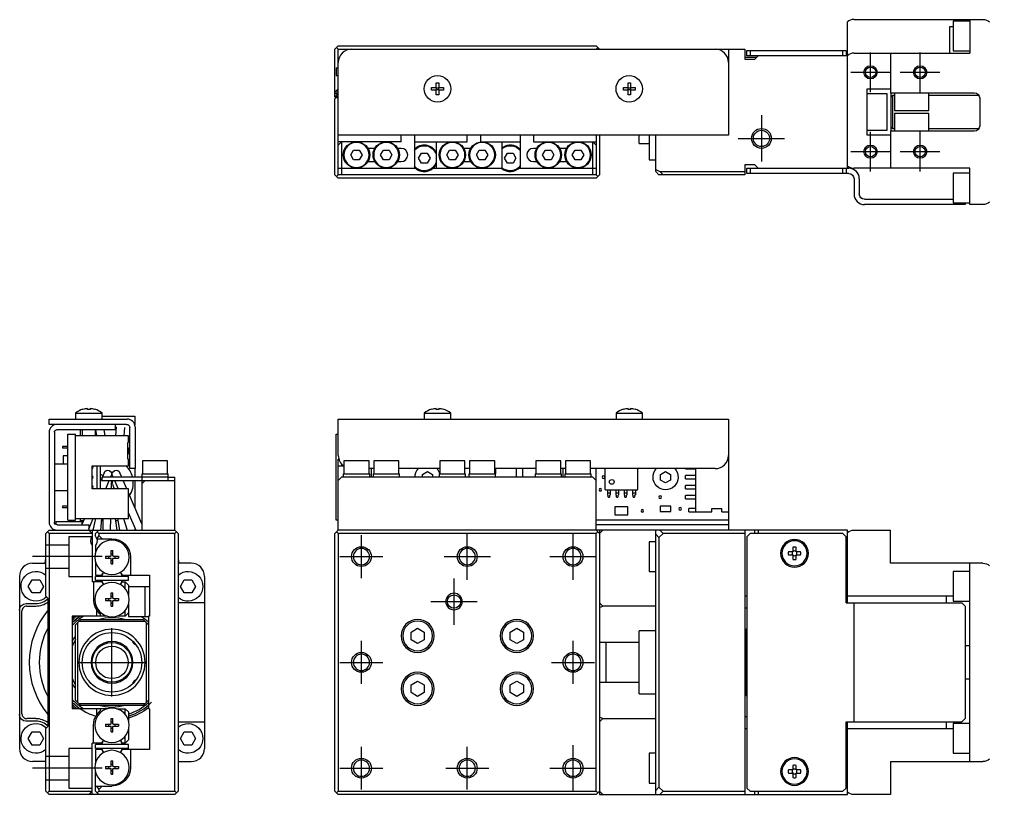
# Model space of a CAD drawing. Extents: x 0 to 526, y -8 to 181.
# Drawn here: x 0 to 146.7, y 64.2 to 181.5 of the extents above; entities that cross this region are included whole.
import ezdxf

# ---------------------------------------------------------------- set-up
doc = ezdxf.new("R2010")
doc.units = 0
doc.header["$LTSCALE"] = 0.5
doc.linetypes.add('CENTER', pattern=[50.8, 31.75, -6.35, 6.35, -6.35])
doc.linetypes.add('DASHED', pattern=[19.05, 12.7, -6.35])
for name, color, linetype in [('MSM_CENTER', 1, 'CENTER'), ('MSM_CONTINUOUS', 7, 'CONTINUOUS'), ('MSM_DASHED', 4, 'DASHED'), ('MSM_NARROW', 5, 'CONTINUOUS')]:
    doc.layers.add(name, color=color, linetype=linetype)

msp = doc.modelspace()

# ---------------------------------------------------------------- linework, layer by layer
at = {"layer": 'MSM_CENTER'}
for p, q in [((128.73, 170.48), (128.73, 176.48)), ((136.23, 170.48), (136.23, 176.48)), ((125.73, 173.48), (131.73, 173.48)), ((133.23, 173.48), (139.23, 173.48)), ((112.23, 166.98), (112.23, 159.98)), ((128.73, 158.48), (128.73, 164.48)), ((136.23, 158.48), (136.23, 164.48)), ((108.73, 163.48), (115.73, 163.48)), ((125.73, 161.48), (131.73, 161.48)), ((133.23, 161.48), (139.23, 161.48)), ((51.73, 96.99), (51.73, 103.49)), ((67.73, 96.74), (67.73, 103.74)), ((83.73, 96.74), (83.73, 103.74)), ((12.5, 100.24), (2, 100.24)), ((48.48, 100.24), (54.98, 100.24)), ((64.23, 100.24), (71.23, 100.24)), ((80.23, 100.24), (87.23, 100.24)), ((65.73, 89.94), (65.73, 96.94)), ((62.23, 93.44), (69.23, 93.44)), ((14, 79.09), (14, 89.39)), ((51.73, 80.99), (51.73, 87.49)), ((83.73, 80.99), (83.73, 87.49)), ((8.85, 84.24), (19.15, 84.24)), ((48.48, 84.24), (54.98, 84.24)), ((80.48, 84.24), (86.98, 84.24)), ((51.73, 64.99), (51.73, 71.49)), ((67.73, 64.99), (67.73, 71.49)), ((83.73, 64.74), (83.73, 71.74)), ((12.5, 68.24), (2, 68.24)), ((48.48, 68.24), (54.98, 68.24)), ((64.48, 68.24), (70.98, 68.24)), ((80.23, 68.24), (87.23, 68.24))]:
    msp.add_line(p, q, dxfattribs=at)
at = {"layer": 'MSM_CONTINUOUS'}
for p, q in [((125.23, 176), (125.23, 181.1)), ((126.23, 181.48), (145.73, 181.48)), ((141.23, 181.23), (141.23, 176.73)), ((143.73, 181.23), (141.23, 181.23)), ((143.73, 181.48), (143.73, 176.38)), ((140.73, 180.43), (141.23, 180.43)), ((140.73, 176.38), (140.73, 180.43)), ((47.98, 177.23), (47.73, 176.98)), ((47.73, 169.78), (47.73, 176.98)), ((48.23, 177.48), (47.98, 177.23)), ((48.23, 176.98), (47.98, 177.23)), ((48.23, 177.48), (87.23, 177.48)), ((48.23, 176.98), (109.73, 176.98)), ((48.23, 157.98), (48.23, 176.98)), ((87.73, 176.98), (87.23, 177.48)), ((87.48, 177.23), (87.23, 176.98)), ((107.23, 176.98), (107.23, 163.98)), ((109.73, 176.98), (109.73, 175.48)), ((110.03, 175.98), (110.03, 176.78)), ((110.03, 176.78), (125.03, 176.78)), ((110.53, 176.78), (110.53, 175.98)), ((124.53, 175.98), (124.53, 176.78)), ((125.03, 176.78), (125.03, 175.98)), ((126.23, 176.38), (143.73, 176.38)), ((131.73, 176.38), (131.73, 170.35)), ((141.23, 176.73), (143.73, 176.73)), ((111.48, 175.73), (109.73, 175.73)), ((109.73, 175.48), (111.23, 175.48)), ((125.23, 175.98), (110.03, 175.98)), ((111.73, 175.98), (111.23, 175.48)), ((125.23, 158.98), (125.23, 175.98)), ((47.93, 174.18), (47.93, 172.98)), ((47.93, 174.18), (48.23, 174.18)), ((47.93, 172.98), (48.23, 172.98)), ((63.05, 171.87), (63.41, 171.87)), ((63.05, 171.16), (63.05, 171.87)), ((63.41, 171.87), (63.41, 171.16)), ((92.05, 171.87), (92.41, 171.87)), ((92.05, 171.16), (92.05, 171.87)), ((92.41, 171.87), (92.41, 171.16)), ((47.73, 170.48), (48.23, 170.98)), ((48.23, 170.48), (47.73, 170.48)), ((47.73, 170.28), (48.23, 170.28)), ((62.34, 170.8), (62.34, 171.16)), ((62.34, 171.16), (63.05, 171.16)), ((63.05, 170.8), (62.34, 170.8)), ((63.06, 171.15), (63.05, 171.16)), ((63.06, 170.81), (63.05, 170.8)), ((63.05, 170.1), (63.05, 170.8)), ((63.06, 171.15), (63.4, 171.15)), ((63.06, 170.81), (63.06, 171.15)), ((63.4, 170.81), (63.06, 170.81)), ((63.4, 171.15), (63.41, 171.16)), ((63.4, 171.15), (63.4, 170.81)), ((63.4, 170.81), (63.41, 170.8)), ((63.41, 171.16), (64.12, 171.16)), ((64.12, 170.8), (63.41, 170.8)), ((63.41, 170.8), (63.41, 170.1)), ((64.12, 171.16), (64.12, 170.8)), ((91.34, 171.16), (92.05, 171.16)), ((91.34, 170.8), (91.34, 171.16)), ((92.05, 170.8), (91.34, 170.8)), ((92.06, 171.15), (92.05, 171.16)), ((92.06, 170.81), (92.05, 170.8)), ((92.05, 170.1), (92.05, 170.8)), ((92.06, 171.15), (92.4, 171.15)), ((92.06, 170.81), (92.06, 171.15)), ((92.4, 170.81), (92.06, 170.81)), ((92.4, 171.15), (92.41, 171.16)), ((92.4, 171.15), (92.4, 170.81)), ((92.4, 170.81), (92.41, 170.8)), ((92.41, 171.16), (93.12, 171.16)), ((92.41, 170.8), (92.41, 170.1)), ((93.12, 170.8), (92.41, 170.8)), ((93.12, 171.16), (93.12, 170.8)), ((128.23, 170.98), (131.73, 170.98)), ((128.23, 163.98), (128.23, 170.98)), ((131.23, 170.23), (128.23, 170.23)), ((131.23, 164.73), (131.23, 170.23)), ((131.73, 170.35), (131.82, 170.35)), ((131.74, 170.33), (131.82, 170.35)), ((131.83, 164.61), (131.83, 170.36)), ((132.03, 170.38), (144.43, 170.38)), ((132.33, 170.38), (132.33, 167.73)), ((137.53, 167.73), (137.53, 170.38)), ((48.23, 169.98), (47.73, 169.48)), ((47.83, 169.68), (47.73, 169.78)), ((47.73, 157.98), (47.73, 169.48)), ((47.83, 169.58), (47.83, 169.78)), ((48.23, 169.48), (47.98, 169.73)), ((48.23, 170.08), (48.13, 170.08)), ((63.41, 170.1), (63.05, 170.1)), ((92.41, 170.1), (92.05, 170.1)), ((132.03, 169.98), (131.83, 169.78)), ((132.03, 169.98), (132.03, 164.98)), ((132.33, 169.98), (132.03, 169.98)), ((145.12, 169.98), (137.53, 169.98)), ((145.23, 169.58), (145.23, 165.38)), ((132.33, 167.73), (137.53, 167.73)), ((132.33, 167.23), (132.33, 164.58)), ((137.53, 167.23), (132.33, 167.23)), ((137.53, 164.58), (137.53, 167.23)), ((128.23, 164.73), (131.23, 164.73)), ((131.73, 164.61), (131.82, 164.61)), ((131.73, 164.61), (131.73, 158.98)), ((131.82, 164.61), (131.74, 164.64)), ((131.83, 165.18), (132.03, 164.98)), ((132.03, 164.98), (132.33, 164.98)), ((144.43, 164.58), (132.03, 164.58)), ((137.53, 164.98), (145.12, 164.98)), ((107.23, 163.98), (48.23, 163.98)), ((48.23, 162.48), (48.73, 162.98)), ((57.73, 162.98), (48.23, 162.98)), ((48.73, 162.98), (48.73, 157.98)), ((57.73, 162.98), (57.73, 163.98)), ((59.73, 163.98), (59.73, 158.98)), ((59.73, 162.98), (67.73, 162.98)), ((63.03, 162.98), (63.03, 158.98)), ((67.73, 162.98), (67.73, 163.98)), ((69.73, 163.98), (69.73, 162.98)), ((69.73, 162.98), (75.73, 162.98)), ((73.03, 158.98), (73.03, 162.98)), ((75.73, 163.98), (75.73, 158.98)), ((77.73, 163.98), (77.73, 162.98)), ((77.73, 162.98), (87.23, 162.98)), ((86.73, 157.98), (86.73, 162.98)), ((86.73, 162.98), (87.23, 162.48)), ((87.23, 163.98), (87.23, 157.98)), ((87.73, 163.98), (87.73, 157.98)), ((93.73, 162.73), (93.73, 163.98)), ((95.23, 163.98), (95.23, 160.23)), ((96.23, 158.48), (96.23, 163.98)), ((131.73, 163.98), (128.23, 163.98)), ((50.12, 160.98), (50.55, 161.73)), ((50.55, 161.73), (51.41, 161.73)), ((51.41, 161.73), (51.85, 160.98)), ((53.75, 161.98), (52.71, 161.98)), ((54.62, 160.98), (55.05, 161.73)), ((55.05, 161.73), (55.91, 161.73)), ((55.91, 161.73), (56.35, 160.98)), ((57.73, 161.98), (57.21, 161.98)), ((64.62, 160.98), (65.05, 161.73)), ((65.05, 161.73), (65.91, 161.73)), ((65.91, 161.73), (66.35, 160.98)), ((68.25, 161.98), (67.21, 161.98)), ((69.12, 160.98), (69.55, 161.73)), ((69.55, 161.73), (70.41, 161.73)), ((70.41, 161.73), (70.85, 160.98)), ((78.25, 161.98), (77.73, 161.98)), ((79.12, 160.98), (79.55, 161.73)), ((79.55, 161.73), (80.41, 161.73)), ((80.41, 161.73), (80.85, 160.98)), ((82.75, 161.98), (81.71, 161.98)), ((83.62, 160.98), (84.05, 161.73)), ((84.05, 161.73), (84.91, 161.73)), ((84.91, 161.73), (85.35, 160.98)), ((93.73, 162.73), (95.23, 162.73)), ((50.55, 160.23), (50.12, 160.98)), ((51.41, 160.23), (50.55, 160.23)), ((51.85, 160.98), (51.41, 160.23)), ((52.71, 159.98), (53.75, 159.98)), ((55.05, 160.23), (54.62, 160.98)), ((55.91, 160.23), (55.05, 160.23)), ((56.35, 160.98), (55.91, 160.23)), ((57.21, 159.98), (57.73, 159.98)), ((60.37, 160.48), (60.8, 161.23)), ((60.8, 159.73), (60.37, 160.48)), ((60.8, 161.23), (61.66, 161.23)), ((61.66, 161.23), (62.1, 160.48)), ((62.1, 160.48), (61.66, 159.73)), ((65.05, 160.23), (64.62, 160.98)), ((65.91, 160.23), (65.05, 160.23)), ((66.35, 160.98), (65.91, 160.23)), ((67.21, 159.98), (68.25, 159.98)), ((69.55, 160.23), (69.12, 160.98)), ((70.41, 160.23), (69.55, 160.23)), ((70.85, 160.98), (70.41, 160.23)), ((73.37, 160.48), (73.8, 161.23)), ((73.8, 159.73), (73.37, 160.48)), ((73.8, 161.23), (74.66, 161.23)), ((74.66, 161.23), (75.1, 160.48)), ((75.1, 160.48), (74.66, 159.73)), ((77.73, 159.98), (78.25, 159.98)), ((79.55, 160.23), (79.12, 160.98)), ((80.41, 160.23), (79.55, 160.23)), ((80.85, 160.98), (80.41, 160.23)), ((81.71, 159.98), (82.75, 159.98)), ((84.05, 160.23), (83.62, 160.98)), ((84.91, 160.23), (84.05, 160.23)), ((85.35, 160.98), (84.91, 160.23)), ((95.23, 160.23), (96.23, 160.23)), ((48.23, 158.98), (59.91, 158.98)), ((61.66, 159.73), (60.8, 159.73)), ((62.55, 158.98), (73.03, 158.98)), ((74.66, 159.73), (73.8, 159.73)), ((75.55, 158.98), (87.23, 158.98)), ((96.23, 158.79), (96.84, 158.48)), ((96.73, 157.98), (96.23, 158.48)), ((96.84, 158.48), (109.73, 158.48)), ((96.84, 158.48), (97.34, 157.98)), ((111.23, 159.48), (109.73, 159.48)), ((109.73, 159.48), (109.73, 157.98)), ((110.03, 158.18), (110.03, 158.98)), ((110.03, 158.98), (125.43, 158.98)), ((110.53, 158.98), (110.53, 158.18)), ((111.23, 159.48), (111.73, 158.98)), ((124.53, 158.18), (124.53, 158.98)), ((125.03, 158.98), (125.03, 158.18)), ((143.73, 158.98), (126.23, 158.98)), ((143.73, 153.48), (143.73, 158.98)), ((47.73, 157.98), (47.98, 157.73)), ((47.98, 157.73), (48.23, 157.98)), ((47.98, 157.73), (48.23, 157.48)), ((87.23, 157.98), (48.23, 157.98)), ((87.23, 157.48), (48.23, 157.48)), ((87.23, 157.98), (87.48, 157.73)), ((87.23, 157.48), (87.48, 157.73)), ((87.48, 157.73), (87.73, 157.98)), ((109.73, 157.98), (96.73, 157.98)), ((125.43, 158.18), (110.03, 158.18)), ((126.23, 157.38), (126.23, 155.08)), ((127.03, 157.38), (127.03, 155.08)), ((141.23, 158.23), (141.23, 153.73)), ((143.73, 158.23), (141.23, 158.23)), ((127.83, 154.28), (141.23, 154.28)), ((143.03, 153.48), (127.83, 153.48)), ((141.23, 153.73), (143.73, 153.73)), ((142.53, 153.48), (142.53, 153.73)), ((143.03, 153.73), (143.03, 153.48)), ((145.73, 153.48), (143.73, 153.48)), ((8.5, 121.94), (12.5, 121.94)), ((8.5, 121.94), (8.5, 121.04)), ((9.61, 122.51), (9.61, 122.52)), ((10.32, 122.51), (10.32, 122.63)), ((10.68, 122.51), (10.32, 122.51)), ((10.68, 122.63), (10.68, 122.51)), ((11.39, 122.52), (11.39, 122.51)), ((12.5, 121.04), (12.5, 121.94)), ((61.23, 121.94), (65.23, 121.94)), ((61.23, 121.94), (61.23, 121.04)), ((62.34, 122.51), (62.34, 122.52)), ((63.05, 122.51), (63.05, 122.63)), ((63.41, 122.51), (63.05, 122.51)), ((63.41, 122.63), (63.41, 122.51)), ((64.12, 122.52), (64.12, 122.51)), ((65.23, 121.04), (65.23, 121.94)), ((90.23, 121.94), (94.23, 121.94)), ((90.23, 121.94), (90.23, 121.04)), ((91.34, 122.51), (91.34, 122.52)), ((92.05, 122.51), (92.05, 122.63)), ((92.41, 122.51), (92.05, 122.51)), ((92.41, 122.63), (92.41, 122.51)), ((93.12, 122.52), (93.12, 122.51)), ((94.23, 121.04), (94.23, 121.94)), ((4.5, 120.24), (4.5, 121.04)), ((4.5, 121.04), (16.3, 121.04)), ((12.5, 121.49), (17.47, 121.49)), ((17.47, 121.49), (17.47, 120.12)), ((48.23, 115.54), (48.23, 121.04)), ((48.23, 121.04), (107.23, 121.04)), ((107.23, 121.04), (107.23, 104.24)), ((16.2, 120.24), (4.5, 120.24)), ((4.5, 119.04), (4.5, 105.44)), ((5.3, 119.04), (5.3, 105.44)), ((5.7, 119.44), (14.5, 119.44)), ((9.19, 119.44), (9.19, 118.49)), ((9.5, 119.44), (9.5, 118.54)), ((11.5, 119.44), (11.67, 118.49)), ((11.5, 118.54), (11.5, 119.44)), ((12.99, 118.49), (12.82, 119.44)), ((14.5, 120.24), (14.5, 119.44)), ((14.65, 119.85), (14.53, 118.49)), ((15.83, 118.49), (15.95, 119.74)), ((16.7, 113.54), (16.7, 119.74)), ((17.5, 119.84), (17.5, 113.54)), ((7.3, 105.74), (7.3, 118.74)), ((7.3, 118.74), (8.5, 118.74)), ((8.5, 105.74), (8.5, 118.74)), ((16.5, 118.49), (8.5, 118.49)), ((9.5, 118.54), (11.5, 118.54)), ((9.5, 118.54), (9.55, 118.49)), ((11.45, 118.49), (11.5, 118.54)), ((16.4, 114.99), (16.4, 117.49)), ((16.5, 117.49), (16.4, 117.49)), ((16.5, 117.49), (16.5, 118.49)), ((47.93, 118.74), (48.23, 118.74)), ((47.93, 105.74), (47.93, 118.74)), ((7.3, 116.87), (6.5, 116.87)), ((6.5, 116.87), (6.5, 116.62)), ((7.3, 116.62), (6.5, 116.62)), ((16.4, 116.69), (16.5, 116.69)), ((16.4, 116.32), (16.5, 116.32)), ((16.4, 116.17), (16.5, 116.17)), ((16.5, 115.79), (16.5, 116.69)), ((6.62, 115.49), (6.62, 114.24)), ((7.3, 115.49), (6.62, 115.49)), ((16.4, 115.79), (16.5, 115.79)), ((16.5, 114.99), (16.4, 114.99)), ((16.5, 113.99), (16.5, 114.99)), ((22.4, 114.74), (18.6, 114.74)), ((18.6, 114.74), (18.6, 112.74)), ((22.4, 112.74), (22.4, 114.74)), ((48.31, 114.99), (48.23, 114.99)), ((48.23, 104.24), (48.23, 114.99)), ((52.88, 114.74), (49.08, 114.74)), ((49.08, 114.74), (49.08, 112.74)), ((52.88, 112.74), (52.88, 114.74)), ((57.38, 114.74), (53.58, 114.74)), ((53.58, 114.74), (53.58, 112.74)), ((57.38, 112.74), (57.38, 114.74)), ((67.38, 114.74), (63.58, 114.74)), ((63.58, 114.74), (63.58, 112.74)), ((67.38, 112.74), (67.38, 114.74)), ((71.88, 114.74), (68.08, 114.74)), ((68.08, 114.74), (68.08, 112.74)), ((71.88, 112.74), (71.88, 114.74)), ((81.88, 114.74), (78.08, 114.74)), ((78.08, 114.74), (78.08, 112.74)), ((81.88, 112.74), (81.88, 114.74)), ((86.38, 114.74), (82.58, 114.74)), ((82.58, 114.74), (82.58, 112.74)), ((86.38, 112.74), (86.38, 114.74)), ((7.3, 114.24), (5.3, 114.24)), ((11, 113.99), (16.5, 113.99)), ((11, 110.49), (11, 113.99)), ((11.7, 113.99), (11.7, 110.49)), ((12.2, 113.99), (12.2, 110.49)), ((17.5, 113.54), (16.7, 113.54)), ((17.47, 113.54), (17.47, 112.24)), ((48.23, 113.99), (48.97, 113.99)), ((53.58, 113.54), (52.88, 113.54)), ((53.23, 112.24), (53.23, 113.54)), ((63.58, 113.54), (57.38, 113.54)), ((57.4, 112.74), (57.4, 113.54)), ((60.98, 112.68), (61.73, 113.11)), ((61.73, 113.11), (62.48, 112.68)), ((68.08, 113.54), (67.38, 113.54)), ((78.08, 113.54), (71.88, 113.54)), ((71.98, 113.54), (71.98, 112.74)), ((75.18, 112.24), (75.18, 113.54)), ((76.1, 113.54), (76.1, 112.24)), ((82.58, 113.54), (81.88, 113.54)), ((82.23, 112.24), (82.23, 113.54)), ((105.23, 113.54), (86.38, 113.54)), ((87.23, 104.24), (87.23, 113.54)), ((88.59, 110.39), (88.59, 113.54)), ((93.49, 113.54), (93.49, 110.39)), ((96.98, 112.68), (97.73, 113.11)), ((97.73, 113.11), (98.48, 112.68)), ((100.73, 113.49), (100.73, 113.54)), ((100.73, 113.49), (102.23, 113.49)), ((102.23, 113.54), (102.23, 106.99)), ((12.8, 112.93), (12.2, 111.52)), ((12.5, 111.74), (12.5, 112.24)), ((22.5, 112.24), (12.5, 112.24)), ((12.5, 111.74), (23.5, 111.74)), ((13.07, 110.49), (13.6, 111.74)), ((13.81, 112.24), (13.9, 112.46)), ((14.1, 112.46), (14.19, 112.24)), ((14.4, 111.74), (14.93, 110.49)), ((15.49, 112.24), (15.2, 112.93)), ((16.24, 110.49), (15.71, 111.74)), ((17.47, 111.74), (17.47, 107.59)), ((18.5, 112.74), (22.5, 112.74)), ((18.5, 112.74), (18.5, 104.24)), ((18.5, 111.24), (19, 111.74)), ((22.5, 111.74), (22.5, 112.74)), ((22.5, 112.24), (23.5, 112.24)), ((23.5, 104.24), (23.5, 112.24)), ((48.73, 112.24), (48.23, 111.74)), ((86.73, 112.24), (48.73, 112.24)), ((48.98, 112.74), (52.98, 112.74)), ((48.98, 112.74), (48.98, 112.24)), ((52.98, 112.24), (52.98, 112.74)), ((53.48, 112.74), (57.48, 112.74)), ((53.48, 112.74), (53.48, 112.24)), ((57.48, 112.24), (57.48, 112.74)), ((60.98, 112.24), (60.98, 112.68)), ((62.48, 112.68), (62.48, 112.24)), ((63.48, 112.74), (67.48, 112.74)), ((63.48, 112.74), (63.48, 112.24)), ((67.48, 112.24), (67.48, 112.74)), ((67.98, 112.74), (71.98, 112.74)), ((67.98, 112.74), (67.98, 112.24)), ((71.98, 112.24), (71.98, 112.74)), ((77.98, 112.74), (81.98, 112.74)), ((77.98, 112.74), (77.98, 112.24)), ((81.98, 112.24), (81.98, 112.74)), ((82.48, 112.74), (86.48, 112.74)), ((82.48, 112.74), (82.48, 112.24)), ((86.48, 112.24), (86.48, 112.74)), ((87.23, 111.74), (86.73, 112.24)), ((96.98, 111.81), (96.98, 112.68)), ((97.73, 111.38), (96.98, 111.81)), ((98.48, 111.81), (97.73, 111.38)), ((98.48, 112.68), (98.48, 111.81)), ((100.73, 111.99), (100.73, 112.49)), ((102.23, 112.49), (100.73, 112.49)), ((100.73, 111.99), (102.23, 111.99)), ((5.3, 110.24), (7.3, 110.24)), ((16.5, 110.49), (11, 110.49)), ((13.93, 110.49), (13.95, 111.38)), ((14.08, 111.21), (14.31, 110.49)), ((16.5, 105.99), (16.5, 110.49)), ((93.39, 110.29), (88.69, 110.29)), ((88.92, 110.29), (88.92, 109.56)), ((89.35, 110.29), (89.35, 109.56)), ((90.19, 110.29), (90.19, 109.56)), ((90.62, 110.29), (90.62, 109.56)), ((91.46, 110.29), (91.46, 109.56)), ((91.89, 110.29), (91.89, 109.56)), ((92.73, 110.29), (92.73, 109.56)), ((93.16, 110.29), (93.16, 109.56)), ((100.73, 110.49), (100.73, 110.99)), ((102.23, 110.99), (100.73, 110.99)), ((100.73, 110.49), (102.23, 110.49)), ((18.5, 105.17), (16.5, 109.87)), ((89.35, 109.85), (88.92, 109.85)), ((89.03, 109.49), (88.92, 109.56)), ((89.03, 109.24), (89.03, 109.49)), ((89.03, 109.24), (89.23, 109.24)), ((89.35, 109.56), (89.23, 109.49)), ((89.23, 109.49), (89.23, 109.24)), ((90.62, 109.85), (90.19, 109.85)), ((90.3, 109.49), (90.19, 109.56)), ((90.3, 109.24), (90.3, 109.49)), ((90.3, 109.24), (90.5, 109.24)), ((90.62, 109.56), (90.5, 109.49)), ((90.5, 109.49), (90.5, 109.24)), ((91.89, 109.85), (91.46, 109.85)), ((91.57, 109.49), (91.46, 109.56)), ((91.57, 109.24), (91.57, 109.49)), ((91.57, 109.24), (91.77, 109.24)), ((91.89, 109.56), (91.77, 109.49)), ((91.77, 109.49), (91.77, 109.24)), ((93.16, 109.85), (92.73, 109.85)), ((92.84, 109.49), (92.73, 109.56)), ((92.84, 109.24), (92.84, 109.49)), ((92.84, 109.24), (93.04, 109.24)), ((93.16, 109.56), (93.04, 109.49)), ((93.04, 109.49), (93.04, 109.24)), ((100.73, 108.99), (100.73, 109.49)), ((102.23, 109.49), (100.73, 109.49)), ((100.73, 108.99), (102.23, 108.99)), ((7.3, 107.87), (6.5, 107.87)), ((6.5, 107.87), (6.5, 107.62)), ((7.3, 107.62), (6.5, 107.62)), ((92.04, 107.79), (90.04, 107.79)), ((90.04, 107.79), (90.04, 106.54)), ((92.04, 106.54), (92.04, 107.79)), ((96.91, 107.88), (96.91, 107.08)), ((98.51, 107.88), (96.91, 107.88)), ((98.51, 107.08), (98.51, 107.88)), ((101.23, 106.99), (101.23, 107.49)), ((102.23, 107.49), (101.23, 107.49)), ((104.73, 107.49), (106.23, 107.49)), ((104.73, 106.99), (104.73, 107.49)), ((106.23, 106.99), (106.23, 107.49)), ((7.3, 105.74), (8.5, 105.74)), ((8.5, 105.99), (16.5, 105.99)), ((9.19, 105.99), (9.19, 105.64)), ((9.85, 105.99), (9.5, 105.17)), ((10.5, 104.45), (11.16, 105.99)), ((11.17, 104.24), (11.55, 105.99)), ((12.31, 104.24), (12.46, 105.99)), ((12.64, 105.99), (12.6, 104.24)), ((13.8, 104.24), (13.84, 105.99)), ((14.8, 104.24), (14.55, 105.99)), ((14.82, 105.99), (15.16, 104.24)), ((15.75, 105.99), (16.31, 104.24)), ((16.5, 106.8), (17.59, 104.24)), ((48.23, 105.74), (47.93, 105.74)), ((107.23, 105.74), (87.23, 105.74)), ((90.04, 106.54), (92.04, 106.54)), ((96.91, 107.08), (98.51, 107.08)), ((101.23, 106.99), (104.73, 106.99)), ((106.23, 106.99), (107.23, 106.99)), ((4, 103.74), (4.5, 104.24)), ((4.5, 104.24), (23.5, 104.24)), ((5.5, 105.54), (9.5, 105.54)), ((5.5, 105.54), (5.5, 105.1)), ((5.7, 105.04), (10.5, 105.04)), ((9.7, 105.64), (9.19, 105.64)), ((9.5, 105.04), (9.5, 105.54)), ((10.5, 105.04), (10.5, 104.24)), ((11, 103.74), (10.5, 104.24)), ((11, 104.24), (11, 96.44)), ((11.5, 103.74), (12, 104.24)), ((12.63, 105.64), (12.43, 105.64)), ((14.89, 105.64), (14.6, 105.64)), ((17.57, 104.24), (17.53, 104.38)), ((24, 103.74), (23.5, 104.24)), ((47.98, 103.99), (48.23, 104.24)), ((125.23, 104.24), (48.23, 104.24)), ((107.23, 105.04), (87.23, 105.04)), ((87.23, 104.24), (87.48, 103.99)), ((87.73, 103.74), (88.23, 104.24)), ((87.73, 104.24), (87.73, 64.24)), ((96.23, 64.24), (96.23, 104.24)), ((96.84, 104.24), (97.34, 103.74)), ((109.73, 104.24), (109.73, 64.24)), ((111.23, 103.74), (111.23, 104.24)), ((111.73, 104.24), (111.73, 103.74)), ((125.23, 93.24), (125.23, 104.24)), ((126.23, 104.24), (131.73, 104.24)), ((131.73, 99.24), (131.73, 104.24)), ((4, 94.24), (4, 103.74)), ((4.25, 103.99), (4.5, 103.74)), ((4.5, 103.74), (4.5, 64.74)), ((11, 103.74), (4.5, 103.74)), ((11.5, 103.31), (11.5, 103.74)), ((12, 103.44), (11.69, 103)), ((11.7, 102.94), (14, 102.94)), ((11.75, 103.99), (12, 103.74)), ((12, 103.74), (12, 103.44)), ((23.5, 103.74), (12, 103.74)), ((12.5, 102.94), (12, 103.44)), ((23.5, 103.74), (23.75, 103.99)), ((23.5, 64.74), (23.5, 103.74)), ((24, 103.74), (24, 64.74)), ((47.73, 103.74), (47.98, 103.99)), ((47.73, 64.74), (47.73, 103.74)), ((47.98, 103.99), (48.23, 103.74)), ((48.23, 103.74), (48.23, 64.74)), ((87.23, 103.74), (48.23, 103.74)), ((87.23, 103.74), (87.48, 103.99)), ((87.23, 64.74), (87.23, 103.74)), ((87.48, 103.99), (87.73, 103.74)), ((96.73, 103.13), (96.23, 103.63)), ((97.34, 103.74), (96.73, 103.13)), ((96.73, 103.13), (96.73, 65.36)), ((109.73, 103.74), (97.34, 103.74)), ((110.53, 103.74), (110.03, 103.24)), ((110.03, 103.24), (110.03, 65.24)), ((124.53, 103.74), (110.53, 103.74)), ((125.03, 103.24), (124.53, 103.74)), ((125.03, 93.24), (125.03, 103.24)), ((11.5, 101.98), (11.5, 100.86)), ((95.23, 102.49), (95.23, 97.99)), ((96.23, 102.49), (95.23, 102.49)), ((116.99, 101.66), (116.99, 100.98)), ((117.47, 100.98), (117.47, 101.66)), ((3.88, 99.24), (4, 99.95)), ((13, 100.29), (13.8, 100.29)), ((13, 100.29), (13, 100)), ((13, 100), (13.8, 100)), ((13.53, 100), (13.53, 100.29)), ((13.86, 101.14), (14.15, 101.14)), ((13.86, 100.35), (13.86, 101.14)), ((14.15, 100.61), (13.86, 100.61)), ((13.86, 99.14), (13.86, 99.94)), ((14.15, 100.35), (14.15, 101.14)), ((14.15, 99.14), (14.15, 99.94)), ((14.21, 100.29), (15, 100.29)), ((14.21, 100), (15, 100)), ((14.47, 100), (14.47, 100.29)), ((15, 100.29), (15, 100)), ((16.8, 100.14), (16.8, 97.44)), ((24, 99.95), (24.12, 99.24)), ((116.99, 100.98), (116.31, 100.98)), ((116.31, 100.5), (116.99, 100.5)), ((116.99, 100.5), (116.99, 99.83)), ((118.15, 100.98), (117.47, 100.98)), ((117.47, 99.83), (117.47, 100.5)), ((117.47, 100.5), (118.15, 100.5)), ((2, 99.24), (4, 99.24)), ((11.5, 99.43), (11.5, 97.44)), ((13.86, 99.67), (14.15, 99.67)), ((13.86, 99.14), (14.15, 99.14)), ((26, 99.24), (24, 99.24)), ((145.73, 99.24), (131.73, 99.24)), ((143.73, 69.24), (143.73, 99.24)), ((0, 97.24), (0, 71.24)), ((11.5, 97.44), (12.45, 97.44)), ((16.5, 97.24), (11.5, 97.24)), ((11.5, 96.64), (11.5, 97.24)), ((12.45, 97.44), (12.6, 97.7)), ((15.4, 97.7), (15.55, 97.44)), ((15.55, 97.44), (19.7, 97.44)), ((16.5, 96.64), (16.5, 97.24)), ((19.7, 97.44), (19.7, 91.24)), ((28, 97.24), (28, 93.24)), ((95.23, 97.99), (96.23, 97.99)), ((141.23, 97.99), (141.23, 93.49)), ((143.73, 97.99), (141.23, 97.99)), ((1.35, 95.74), (1.92, 96.74)), ((1.92, 94.74), (1.35, 95.74)), ((1.92, 96.74), (3.08, 96.74)), ((3.08, 96.74), (3.65, 95.74)), ((3.65, 95.74), (3.08, 94.74)), ((12.45, 96.44), (11, 96.44)), ((11.2, 96.44), (11.2, 93.74)), ((16.5, 96.64), (11.5, 96.64)), ((12.45, 96.44), (12.58, 96.22)), ((15.38, 96.15), (15.55, 96.44)), ((15.55, 96.44), (16, 96.44)), ((16, 95.41), (16, 96.44)), ((16, 96.44), (16.5, 95.94)), ((16.5, 95.94), (16.5, 94.46)), ((19.7, 95.69), (16.5, 95.69)), ((19, 91.19), (19, 95.69)), ((24.35, 95.74), (24.92, 96.74)), ((24.92, 94.74), (24.35, 95.74)), ((24.92, 96.74), (26.08, 96.74)), ((26.08, 96.74), (26.65, 95.74)), ((26.65, 95.74), (26.08, 94.74)), ((3.08, 94.74), (1.92, 94.74)), ((4.35, 93.89), (4, 94.24)), ((13.86, 94.74), (14.15, 94.74)), ((13.86, 93.95), (13.86, 94.74)), ((14.15, 94.21), (13.86, 94.21)), ((14.15, 93.95), (14.15, 94.74)), ((26.08, 94.74), (24.92, 94.74)), ((110.03, 94.24), (109.73, 94.24)), ((141.23, 94.24), (125.03, 94.24)), ((140.23, 93.24), (140.23, 94.24)), ((1, 93.14), (2.5, 93.14)), ((1.13, 92.76), (2.5, 92.76)), ((4.35, 74.59), (4.35, 93.89)), ((13, 93.89), (13.8, 93.89)), ((13, 93.89), (13, 93.6)), ((13, 93.6), (13.8, 93.6)), ((13.53, 93.6), (13.53, 93.89)), ((13.86, 92.74), (13.86, 93.54)), ((13.86, 93.27), (14.15, 93.27)), ((13.86, 92.74), (14.15, 92.74)), ((14.15, 92.74), (14.15, 93.54)), ((14.21, 93.89), (15, 93.89)), ((14.21, 93.6), (15, 93.6)), ((14.47, 93.6), (14.47, 93.89)), ((15, 93.89), (15, 93.6)), ((16.5, 93.03), (16.5, 91.19)), ((28, 93.24), (24, 93.24)), ((28, 93.24), (28, 75.24)), ((88.23, 92.73), (87.73, 93.23)), ((87.73, 92.55), (88.23, 92.73)), ((96.23, 92.73), (88.23, 92.73)), ((109.73, 92.49), (110.03, 92.49)), ((125.03, 93.24), (142.53, 93.24)), ((126.23, 75.24), (126.23, 93.24)), ((141.23, 93.49), (143.73, 93.49)), ((143.03, 92.74), (142.53, 93.24)), ((143.03, 92.74), (143.03, 75.74)), ((0.38, 76.47), (0.38, 92.02)), ((13.29, 91.24), (8, 91.24)), ((8, 91.24), (8, 77.24)), ((11.7, 91.24), (11.7, 92.15)), ((12.2, 91.6), (12.2, 91.24)), ((16, 91.24), (14.71, 91.24)), ((16, 91.24), (16, 92.08)), ((16.5, 91.74), (16, 91.24)), ((16.5, 91.19), (19.5, 91.19)), ((19.5, 91.24), (19.5, 77.24)), ((19.7, 91.24), (19.5, 91.24)), ((8.5, 89.94), (9.3, 90.74)), ((8.5, 78.54), (8.5, 89.94)), ((8.8, 90.24), (8.8, 78.24)), ((19, 90.44), (9, 90.44)), ((9.3, 90.74), (18.7, 90.74)), ((18.7, 90.74), (19, 90.44)), ((19.2, 90.24), (19, 90.44)), ((19.2, 78.24), (19.2, 90.24)), ((19.2, 90.24), (19.5, 89.94)), ((59.23, 88.82), (60.23, 89.4)), ((59.23, 87.67), (59.23, 88.82)), ((60.23, 89.4), (61.23, 88.82)), ((61.23, 88.82), (61.23, 87.67)), ((74.23, 88.82), (75.23, 89.4)), ((74.23, 87.67), (74.23, 88.82)), ((75.23, 89.4), (76.23, 88.82)), ((76.23, 88.82), (76.23, 87.67)), ((93.73, 79.49), (93.73, 88.99)), ((96.23, 88.99), (93.73, 88.99)), ((109.93, 89.24), (109.73, 89.04)), ((109.93, 89.24), (109.93, 79.24)), ((110.03, 89.24), (109.93, 89.24)), ((17.2, 87.22), (17.2, 87.41)), ((17.2, 87.22), (17.43, 86.99)), ((17.43, 87.16), (17.43, 86.99)), ((17.43, 86.99), (17.56, 86.99)), ((60.23, 87.09), (59.23, 87.67)), ((61.23, 87.67), (60.23, 87.09)), ((75.23, 87.09), (74.23, 87.67)), ((76.23, 87.67), (75.23, 87.09)), ((93.73, 87.24), (87.73, 87.24)), ((88.73, 81.24), (88.73, 87.24)), ((143.73, 86.74), (143.03, 86.74)), ((11.04, 83.18), (11.04, 83.18)), ((16.97, 83.18), (16.97, 83.18)), ((12.56, 81.44), (12.63, 81.44)), ((12.69, 81.38), (12.63, 81.44)), ((15.38, 81.44), (15.31, 81.38)), ((15.38, 81.44), (15.44, 81.44)), ((17.43, 81.49), (17.2, 81.27)), ((17.2, 81.08), (17.2, 81.27)), ((17.43, 81.49), (17.43, 81.33)), ((17.56, 81.49), (17.43, 81.49)), ((17.56, 81.49), (17.56, 81.49)), ((59.23, 80.82), (60.23, 81.4)), ((59.23, 79.67), (59.23, 80.82)), ((60.23, 81.4), (61.23, 80.82)), ((61.23, 80.82), (61.23, 79.67)), ((74.23, 80.82), (75.23, 81.4)), ((74.23, 79.67), (74.23, 80.82)), ((75.23, 81.4), (76.23, 80.82)), ((76.23, 80.82), (76.23, 79.67)), ((87.73, 81.24), (93.73, 81.24)), ((143.03, 81.74), (143.73, 81.74)), ((60.23, 79.09), (59.23, 79.67)), ((61.23, 79.67), (60.23, 79.09)), ((75.23, 79.09), (74.23, 79.67)), ((76.23, 79.67), (75.23, 79.09)), ((93.73, 79.49), (96.23, 79.49)), ((109.73, 79.44), (109.93, 79.24)), ((109.93, 79.24), (110.03, 79.24)), ((9.3, 77.74), (8.5, 78.54)), ((9, 78.04), (19, 78.04)), ((19, 78.04), (18.7, 77.74)), ((19, 78.04), (19.2, 78.24)), ((19.5, 78.54), (19.2, 78.24)), ((13.29, 77.24), (8, 77.24)), ((18.7, 77.74), (9.3, 77.74)), ((11.7, 76.34), (11.7, 77.24)), ((12.2, 77.24), (12.2, 76.89)), ((14.71, 77.24), (16, 77.24)), ((16, 76.41), (16, 77.24)), ((16, 77.24), (16.5, 76.74)), ((16.5, 76.74), (16.5, 75.46)), ((19.7, 77.24), (19.5, 77.24)), ((19.7, 77.24), (19.7, 71.04)), ((2.5, 75.34), (1, 75.34)), ((2.5, 75.73), (1.13, 75.73)), ((13, 74.89), (13.8, 74.89)), ((13, 74.89), (13, 74.6)), ((13.53, 74.6), (13.53, 74.89)), ((13.86, 75.74), (14.15, 75.74)), ((13.86, 74.95), (13.86, 75.74)), ((14.15, 75.21), (13.86, 75.21)), ((14.15, 74.95), (14.15, 75.74)), ((14.21, 74.89), (15, 74.89)), ((14.47, 74.6), (14.47, 74.89)), ((15, 74.89), (15, 74.6)), ((24, 75.24), (28, 75.24)), ((28, 75.24), (28, 71.24)), ((88.23, 75.76), (87.73, 75.94)), ((87.73, 75.26), (88.23, 75.76)), ((88.23, 75.76), (96.23, 75.76)), ((110.03, 75.99), (109.73, 75.99)), ((125.03, 65.24), (125.03, 75.24)), ((125.03, 75.24), (142.53, 75.24)), ((125.23, 64.24), (125.23, 75.24)), ((140.23, 74.24), (140.23, 75.24)), ((141.23, 74.99), (141.23, 70.49)), ((143.73, 74.99), (141.23, 74.99)), ((142.53, 75.24), (143.03, 75.74)), ((1.35, 72.74), (1.92, 73.74)), ((1.92, 73.74), (3.08, 73.74)), ((3.08, 73.74), (3.65, 72.74)), ((4, 74.24), (4.35, 74.59)), ((4, 64.74), (4, 74.24)), ((11.2, 72.04), (11.2, 74.74)), ((13, 74.6), (13.8, 74.6)), ((13.86, 73.74), (13.86, 74.54)), ((13.86, 74.27), (14.15, 74.27)), ((13.86, 73.74), (14.15, 73.74)), ((14.15, 73.74), (14.15, 74.54)), ((14.21, 74.6), (15, 74.6)), ((16.5, 74.03), (16.5, 72.54)), ((24.35, 72.74), (24.92, 73.74)), ((24.92, 73.74), (26.08, 73.74)), ((26.08, 73.74), (26.65, 72.74)), ((109.73, 74.24), (110.03, 74.24)), ((125.03, 74.24), (141.23, 74.24)), ((1.92, 71.74), (1.35, 72.74)), ((3.65, 72.74), (3.08, 71.74)), ((11, 64.24), (11, 72.04)), ((12.45, 72.04), (11, 72.04)), ((12.45, 72.04), (12.58, 72.27)), ((15.38, 72.34), (15.55, 72.04)), ((16, 72.04), (15.55, 72.04)), ((16, 72.04), (16, 73.08)), ((16.5, 72.54), (16, 72.04)), ((24.92, 71.74), (24.35, 72.74)), ((26.65, 72.74), (26.08, 71.74)), ((3.08, 71.74), (1.92, 71.74)), ((16.5, 71.84), (11.5, 71.84)), ((11.5, 71.24), (11.5, 71.84)), ((16.5, 71.24), (11.5, 71.24)), ((12.45, 71.04), (11.5, 71.04)), ((11.5, 71.04), (11.5, 69.06)), ((12.6, 70.78), (12.45, 71.04)), ((15.55, 71.04), (15.4, 70.78)), ((19.7, 71.04), (15.55, 71.04)), ((16.5, 71.24), (16.5, 71.84)), ((16.8, 71.04), (16.8, 68.34)), ((26.08, 71.74), (24.92, 71.74)), ((95.23, 70.49), (95.23, 65.99)), ((96.23, 70.49), (95.23, 70.49)), ((141.23, 70.49), (143.73, 70.49)), ((4, 69.24), (2, 69.24)), ((13.86, 69.34), (14.15, 69.34)), ((13.86, 68.55), (13.86, 69.34)), ((14.15, 68.55), (14.15, 69.34)), ((24, 69.24), (26, 69.24)), ((131.73, 69.24), (131.73, 64.24)), ((131.73, 69.24), (145.73, 69.24)), ((11.5, 64.74), (11.5, 67.63)), ((13, 68.49), (13.8, 68.49)), ((13, 68.49), (13, 68.2)), ((13, 68.2), (13.8, 68.2)), ((13.53, 68.2), (13.53, 68.49)), ((14.15, 68.81), (13.86, 68.81)), ((13.86, 67.34), (13.86, 68.14)), ((13.86, 67.87), (14.15, 67.87)), ((14.15, 67.34), (14.15, 68.14)), ((14.21, 68.49), (15, 68.49)), ((14.21, 68.2), (15, 68.2)), ((14.47, 68.2), (14.47, 68.49)), ((15, 68.49), (15, 68.2)), ((116.99, 67.98), (116.31, 67.98)), ((116.31, 67.5), (116.99, 67.5)), ((116.99, 68.66), (116.99, 67.98)), ((116.99, 67.5), (116.99, 66.83)), ((117.47, 67.98), (117.47, 68.66)), ((118.15, 67.98), (117.47, 67.98)), ((117.47, 66.83), (117.47, 67.5)), ((117.47, 67.5), (118.15, 67.5)), ((13.86, 67.34), (14.15, 67.34)), ((4.5, 64.24), (4, 64.74)), ((4.5, 64.74), (4.25, 64.49)), ((4.5, 64.74), (11, 64.74)), ((10.5, 64.24), (11, 64.74)), ((11.5, 65.54), (14, 65.54)), ((12, 64.24), (11.5, 64.74)), ((11.65, 65.54), (12, 65.04)), ((12, 64.74), (11.75, 64.49)), ((12, 65.04), (12.5, 65.54)), ((12, 65.04), (12, 64.74)), ((12, 64.74), (23.5, 64.74)), ((23.75, 64.49), (23.5, 64.74)), ((23.5, 64.24), (24, 64.74)), ((48.23, 64.24), (47.73, 64.74)), ((48.23, 64.74), (47.98, 64.49)), ((48.23, 64.74), (87.23, 64.74)), ((87.48, 64.49), (87.23, 64.74)), ((87.73, 64.74), (87.23, 64.24)), ((88.23, 64.24), (87.73, 64.74)), ((95.23, 65.99), (96.23, 65.99)), ((96.23, 64.86), (96.73, 65.36)), ((96.73, 65.36), (97.34, 64.74)), ((97.34, 64.74), (96.84, 64.24)), ((97.34, 64.74), (109.73, 64.74)), ((110.03, 65.24), (110.53, 64.74)), ((110.53, 64.74), (124.53, 64.74)), ((111.23, 64.24), (111.23, 64.74)), ((111.73, 64.74), (111.73, 64.24)), ((124.53, 64.74), (125.03, 65.24)), ((23.5, 64.24), (4.5, 64.24)), ((87.23, 64.24), (48.23, 64.24)), ((87.73, 64.24), (125.23, 64.24)), ((131.73, 64.24), (126.23, 64.24))]:
    msp.add_line(p, q, dxfattribs=at)
for centre, radius in [((128.73, 173.48), 0.783), ((136.23, 173.48), 0.783), ((63.23, 170.98), 2), ((92.23, 170.98), 2), ((112.23, 163.48), 1.23), ((50.98, 160.98), 2), ((55.48, 160.98), 2), ((65.48, 160.98), 2), ((69.98, 160.98), 2), ((79.98, 160.98), 2), ((84.48, 160.98), 2), ((128.73, 161.48), 0.783), ((136.23, 161.48), 0.783), ((89.59, 111.54), 0.35), ((65.73, 93.44), 1.01), ((14, 84.24), 4.5), ((14, 84.24), 3)]:
    msp.add_circle(centre, radius, dxfattribs=at)
at = {"layer": 'MSM_CONTINUOUS', "extrusion": (0, 0, -1)}
for centre, radius in [((-50.98, 160.98), 1.9), ((-55.48, 160.98), 1.9), ((-65.48, 160.98), 1.9), ((-69.98, 160.98), 1.9), ((-79.98, 160.98), 1.9), ((-84.48, 160.98), 1.9), ((-88.35, 112.24), 0.2), ((-87.86, 110.34), 0.2), ((-96.91, 109.24), 0.2), ((-94.21, 107.16), 0.2), ((-99.93, 107.48), 0.2), ((-14, 100.14), 2.6), ((-117.23, 100.74), 2.1), ((-51.73, 100.24), 1.23), ((-67.73, 100.24), 1.23), ((-83.73, 100.24), 1.23), ((-117.23, 100.74), 1.9), ((-14, 93.74), 2.6), ((-60.23, 88.24), 2.5), ((-60.23, 88.24), 2.25), ((-75.23, 88.24), 2.5), ((-75.23, 88.24), 2.25), ((-14, 84.24), 5), ((-14, 84.24), 3.15), ((-51.73, 84.24), 1.23), ((-83.73, 84.24), 1.23), ((-60.23, 80.24), 2.5), ((-60.23, 80.24), 2.25), ((-75.23, 80.24), 2.5), ((-75.23, 80.24), 2.25), ((-14, 74.74), 2.6), ((-14, 68.34), 2.6), ((-51.73, 68.24), 1.23), ((-67.73, 68.24), 1.23), ((-83.73, 68.24), 1.23), ((-117.23, 67.74), 2.1), ((-117.23, 67.74), 1.9)]:
    msp.add_circle(centre, radius, dxfattribs=at)
at = {"layer": 'MSM_CONTINUOUS'}
for centre, radius, start, end in [((126.23, 179.98), 1.5, 90, 131.8103), ((50.23, 174.98), 2, 90, 180), ((105.23, 174.98), 2, 0, 90), ((126.23, 174.88), 1.5, 90, 131.8103), ((48.13, 169.78), 0.3, 90, 180), ((57.73, 160.98), 1, 270, 90), ((61.23, 160.48), 2, 25.8419, 138.5904), ((71.03, 160.98), 1, 334.6316, 25.3684), ((74.23, 160.48), 2, 41.4096, 126.8699), ((77.73, 160.98), 1, 90, 270), ((61.23, 160.48), 2, 221.4096, 334.158), ((74.23, 160.48), 2, 228.5904, 318.5904), ((126.23, 160.48), 1.5, 228.1897, 270), ((125.43, 157.38), 1.6, 0, 90), ((127.83, 155.08), 1.6, 180, 270), ((10.5, 119.44), 3.2, 106.1225, 128.6822), ((10.5, 119.44), 3.19, 93.2297, 106.1067), ((10.5, 119.44), 3.19, 73.8933, 86.7703), ((10.5, 119.44), 3.2, 51.3178, 73.8775), ((63.23, 119.44), 3.2, 106.1225, 128.6822), ((63.23, 119.44), 3.19, 93.2297, 106.1067), ((63.23, 119.44), 3.19, 73.8933, 86.7703), ((63.23, 119.44), 3.2, 51.3178, 73.8775), ((92.23, 119.44), 3.2, 106.1225, 128.6822), ((92.23, 119.44), 3.19, 93.2297, 106.1067), ((92.23, 119.44), 3.19, 73.8933, 86.7703), ((92.23, 119.44), 3.2, 51.3178, 73.8775), ((16.3, 119.84), 1.2, 0, 90), ((5.7, 119.04), 1.2, 90, 180), ((50.23, 115.54), 2, 180, 234.9004), ((105.23, 115.54), 2, 270, 0), ((10.9, 113.74), 0.25, 293.5782, 66.4218), ((13.73, 111.39), 3.5, 14.0553, 47.9754), ((10.9, 112.24), 0.25, 293.5782, 66.4218), ((13.73, 111.39), 3.5, 326.9255, 5.7392), ((10.9, 110.74), 0.25, 293.5782, 66.4218), ((88.69, 110.39), 0.1, 180, 270), ((93.39, 110.39), 0.1, 270, 0), ((5.7, 105.44), 1.2, 180, 270), ((11.75, 102.64), 1, 138.5904, 221.4096), ((10.75, 102.64), 1, 17.4576, 41.4096), ((117.23, 100.74), 0.95, 75.3667, 104.6333), ((117.23, 100.74), 0.95, 165.3667, 194.6333), ((117.23, 100.74), 0.365, 138.8496, 221.1504), ((117.23, 100.74), 0.365, 48.8496, 131.1504), ((117.23, 100.74), 0.365, 228.8496, 311.1504), ((117.23, 100.74), 0.95, 255.3667, 284.6333), ((117.23, 100.74), 0.365, 318.8496, 41.1504), ((117.23, 100.74), 0.95, 345.3667, 14.6333), ((2, 97.24), 2, 90, 180), ((26, 97.24), 2, 0, 90), ((14, 96.94), 1.59, 143.8028, 169.1069), ((14, 96.94), 1.59, 10.8931, 36.1972), ((14, 96.94), 1.59, 190.8931, 216.1972), ((14.12, 97.06), 1.75, 208.6217, 217.006), ((14, 96.94), 1.59, 323.8028, 349.1069), ((13.89, 97.06), 1.75, 322.994, 328.6217), ((1.11, 92.03), 0.728, 88.586, 181.414), ((2.5, 95.74), 2.6, 270, 315), ((2.5, 95.74), 2.98, 270, 308.3451), ((14, 93.74), 2.8, 180, 229.9948), ((14, 84.24), 12.5, 140.5338, 219.4662), ((14, 84.24), 8.2, 121.3881, 137.0297), ((14, 84.24), 8.5, 124.5603, 134.9009), ((14, 84.24), 8.2, 47.8764, 57.9474), ((14, 84.24), 11, 151.3151, 208.6849), ((14, 84.24), 6.5, 147.7958, 157.3801), ((14, 84.24), 6.5, 202.6199, 212.2042), ((14, 84.24), 8.2, 222.9703, 238.6119), ((14, 84.24), 8.5, 225.0991, 252.8954), ((14, 84.24), 8.5, 287.1046, 314.9009), ((14, 84.24), 8.2, 287.7508, 312.1236), ((1.11, 76.45), 0.728, 178.5913, 271.4087), ((14, 74.74), 2.8, 130.0052, 145.2281), ((2.5, 72.74), 2.98, 51.6549, 90), ((2.5, 72.74), 2.6, 45, 90), ((14, 71.54), 1.59, 143.8028, 169.1069), ((14, 71.54), 1.59, 10.8931, 36.1972), ((2, 71.24), 2, 180, 270), ((14, 71.54), 1.59, 190.8931, 216.1972), ((14, 71.54), 1.59, 323.8028, 349.1069), ((26, 71.24), 2, 270, 0), ((117.23, 67.74), 0.95, 165.3667, 194.6333), ((117.23, 67.74), 0.365, 138.8496, 221.1504), ((117.23, 67.74), 0.95, 75.3667, 104.6333), ((117.23, 67.74), 0.365, 48.8496, 131.1504), ((117.23, 67.74), 0.365, 318.8496, 41.1504), ((117.23, 67.74), 0.95, 345.3667, 14.6333), ((117.23, 67.74), 0.365, 228.8496, 311.1504), ((117.23, 67.74), 0.95, 255.3667, 284.6333)]:
    msp.add_arc(centre, radius, start, end, dxfattribs=at)
at = {"layer": 'MSM_CONTINUOUS', "extrusion": (0, 0, -1)}
for centre, radius, start, end in [((-145.73, 179.98), 1.5, 90, 131.8103), ((-132.03, 169.58), 0.8, 74.8734, 90), ((-144.43, 169.58), 0.8, 90, 180), ((-132.03, 165.38), 0.8, 270, 285.1266), ((-144.43, 165.38), 0.8, 180, 270), ((-61.23, 160.48), 1.9, 37.8636, 161.3283), ((-74.23, 160.48), 1.9, 50.8333, 142.1363), ((-61.23, 160.48), 1.9, 198.6717, 322.1364), ((-74.23, 160.48), 1.9, 217.8636, 309.1667), ((-125.43, 157.38), 0.8, 90, 180), ((-127.83, 155.08), 0.8, 270, 0), ((-145.73, 154.98), 1.5, 228.1897, 270), ((-5.7, 119.04), 0.4, 0, 90), ((-16.2, 119.74), 0.5, 90, 180), ((-13.35, 112.69), 0.6, 23.0164, 203.0164), ((-14.65, 112.69), 0.6, 336.9836, 156.9836), ((-61.73, 112.24), 1.9, 0, 43.1736), ((-61.73, 112.24), 1.9, 136.8264, 164.7425), ((-97.73, 112.24), 1.9, 136.8264, 43.1736), ((-12.25, 112.04), 0.6, 84.92, 128.0277), ((-13.35, 111.39), 0.6, 144.3147, 181.1935), ((-14.65, 111.39), 0.6, 342.212, 35.6853), ((-14.65, 110.09), 0.6, 41.8103, 52.4513), ((-5.7, 105.44), 0.4, 270, 0), ((-126.23, 102.74), 1.5, 48.1897, 90), ((-10.75, 102.64), 1, 162.5424, 221.4096), ((-14, 100.14), 2.8, 90, 180), ((-13.8, 100.35), 0.06, 180, 270), ((-13.8, 99.94), 0.06, 90, 180), ((-14.21, 100.35), 0.06, 270, 0), ((-14.21, 99.94), 0.06, 0, 90), ((-145.73, 97.74), 1.5, 90, 131.8103), ((-2.5, 95.74), 2.25, 225, 131.8104), ((-14.12, 96.83), 1.75, 30, 37.006), ((-13.89, 96.83), 1.75, 142.994, 150), ((-25.5, 95.74), 2.25, 48.1897, 311.8103), ((-13.8, 93.95), 0.06, 180, 270), ((-14.21, 93.95), 0.06, 270, 0), ((-1, 92.14), 1, 0, 90), ((-13.8, 93.54), 0.06, 90, 180), ((-14.21, 93.54), 0.06, 0, 90), ((-14, 84.24), 8.5, 45.0991, 55.4397), ((-14, 84.24), 9, 48.1897, 51.0576), ((-14, 84.24), 8.8, 47.0141, 52.6982), ((-14, 84.24), 6.8, 72.9174, 107.0826), ((-14, 84.24), 8.8, 127.8357, 128.6822), ((-14, 84.24), 6.8, 28.0725, 36.0189), ((-14, 84.24), 6.8, 323.9811, 331.9275), ((-14, 84.24), 8.8, 307.3018, 312.9859), ((-1, 76.34), 1, 270, 0), ((-14, 84.24), 9, 308.9424, 311.8103), ((-14, 74.74), 2.8, 0, 34.7719), ((-14, 84.24), 6.8, 252.9174, 287.0826), ((-14, 84.24), 8.8, 231.3178, 253.4955), ((-2.5, 72.74), 2.25, 228.1897, 135), ((-13.8, 74.95), 0.06, 180, 270), ((-14.21, 74.95), 0.06, 270, 0), ((-25.5, 72.74), 2.25, 48.1897, 311.8103), ((-13.8, 74.54), 0.06, 90, 180), ((-14.21, 74.54), 0.06, 0, 90), ((-14.12, 71.43), 1.75, 28.6217, 37.006), ((-13.89, 71.43), 1.75, 142.994, 148.6217), ((-14.12, 71.66), 1.75, 322.994, 330), ((-13.89, 71.66), 1.75, 210, 217.006), ((-145.73, 70.74), 1.5, 228.1897, 270), ((-13.8, 68.55), 0.06, 180, 270), ((-13.8, 68.14), 0.06, 90, 180), ((-14, 68.34), 2.8, 180, 270), ((-14.21, 68.55), 0.06, 270, 0), ((-14.21, 68.14), 0.06, 0, 90), ((-126.23, 65.74), 1.5, 270, 311.8103)]:
    msp.add_arc(centre, radius, start, end, dxfattribs=at)
at = {"layer": 'MSM_DASHED'}
for p, q in [((7.5, 103.24), (7.5, 97.24)), ((10.95, 103.24), (7.5, 103.24)), ((7.5, 101.99), (4, 101.99)), ((4, 98.49), (7.5, 98.49)), ((7.5, 97.24), (11, 97.24)), ((7.5, 71.24), (7.5, 65.24)), ((11, 71.24), (7.5, 71.24)), ((7.5, 69.99), (4, 69.99)), ((4, 66.49), (7.5, 66.49)), ((7.5, 65.24), (11, 65.24))]:
    msp.add_line(p, q, dxfattribs=at)
at = {"layer": 'MSM_NARROW'}
msp.add_line((17.56, 81.49), (17.56, 81.49), dxfattribs=at)
for centre, radius in [((128.73, 173.48), 1), ((136.23, 173.48), 1), ((112.23, 163.48), 1.5), ((128.73, 161.48), 1), ((136.23, 161.48), 1), ((51.73, 100.24), 1.5), ((67.73, 100.24), 1.5), ((83.73, 100.24), 1.5), ((14, 84.24), 2.46), ((51.73, 84.24), 1.5), ((83.73, 84.24), 1.5), ((51.73, 68.24), 1.5), ((67.73, 68.24), 1.5), ((83.73, 68.24), 1.5)]:
    msp.add_circle(centre, radius, dxfattribs=at)
at = {"layer": 'MSM_NARROW', "extrusion": (0, 0, -1)}
msp.add_circle((-65.73, 93.44), 1.25, dxfattribs=at)

doc.saveas('drawing.dxf')
